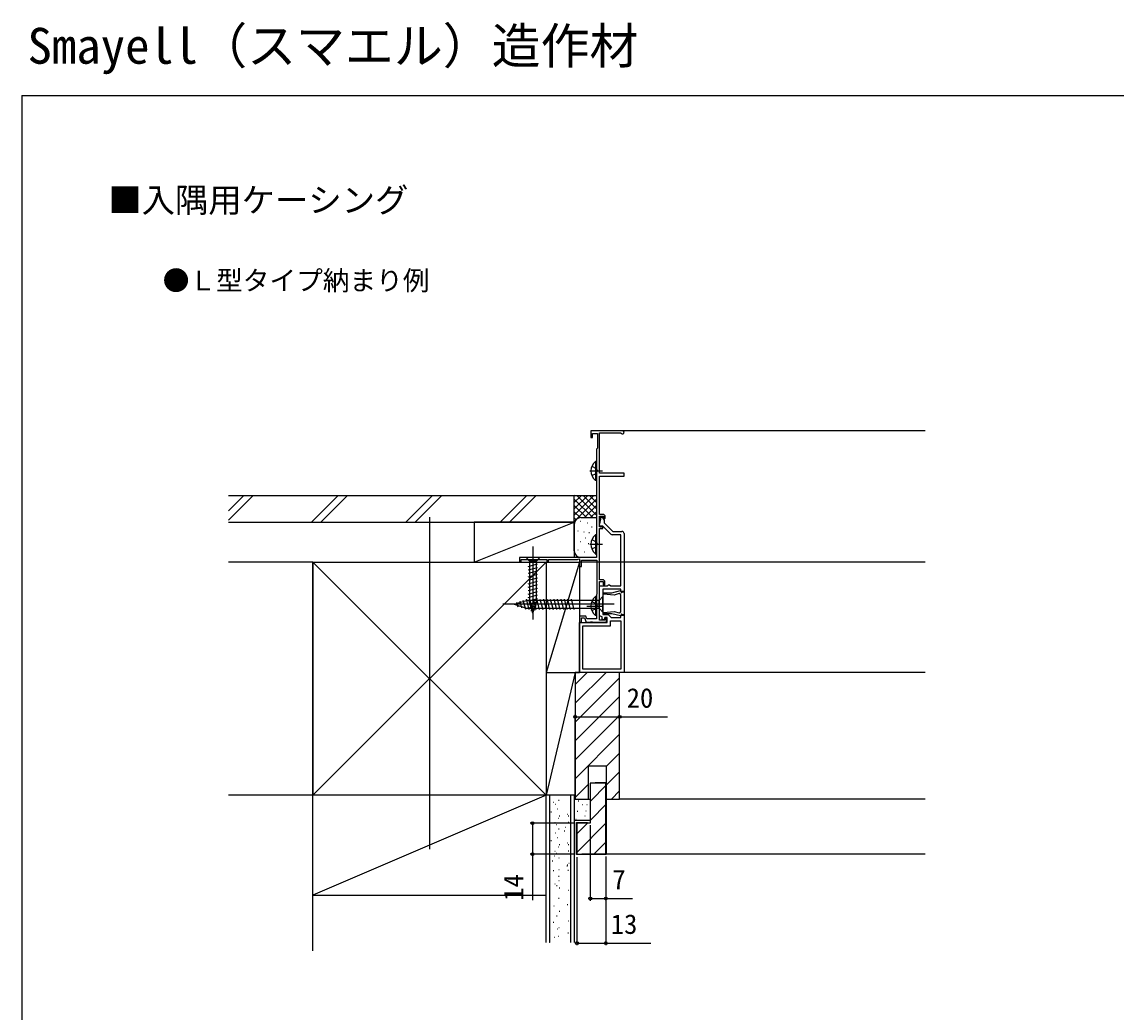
# Model space of a CAD drawing. Units: millimetres, scale not verified. Extents: x -525 to 525, y -784 to 780.
# Drawn here: x -524.9 to -32.6, y 333.9 to 779.6 of the extents above; entities that cross this region are included whole.
import ezdxf
from ezdxf.enums import TextEntityAlignment as Align

# ---------------------------------------------------------------- set-up
doc = ezdxf.new("R2010")
doc.units = ezdxf.units.MM
doc.header["$LTSCALE"] = 4
for name, color, linetype in [('0-1_USER1', 3, 'Continuous'), ('0-2_YKK_11E', 7, 'Continuous'), ('0-3_YKK_12', 2, 'Continuous'), ('0-4_YKK_13', 4, 'Continuous'), ('0-5_YKK_D', 6, 'Continuous'), ('0-6_YKK_ZWAK', 7, 'Continuous'), ('0-7_YSS_K', 3, 'Continuous'), ('0-8_YSS_KE', 3, 'Continuous')]:
    doc.layers.add(name, color=color, linetype=linetype)
doc.styles.add('ＭＳ ゴシック', font='')
doc.styles.get('ＭＳ ゴシック').set_extended_font_data('MS Gothic')

msp = doc.modelspace()

# ---------------------------------------------------------------- linework, layer by layer
at = {"layer": '0-2_YKK_11E'}
for points in [[(-254.688, 595.486), (-268.988, 595.486), (-268.988, 592.486), (-268.188, 592.486), (-268.188, 594.386), (-265.988, 594.386), (-265.988, 587.686), (-266.188, 587.486), (-266.388, 587.286)], [(-263.488, 557.886), (-264.988, 557.886), (-264.988, 575.186), (-253.988, 575.186), (-253.988, 576.486), (-264.988, 576.486), (-264.988, 594.586), (-255.554, 594.586), (-255.294, 594.436)], [(-266.388, 587.286), (-266.388, 538.486), (-300.988, 538.486), (-300.988, 536.486), (-300.288, 536.486), (-300.288, 537.586), (-288.688, 537.586), (-288.688, 536.486), (-287.988, 536.486), (-287.988, 537.586), (-274.888, 537.586), (-274.288, 537.932), (-273.988, 537.759), (-273.988, 534.486), (-273.188, 534.486), (-273.188, 537.386), (-266.188, 537.386), (-266.188, 521.986), (-266.388, 521.786), (-266.388, 510.886), (-270.746, 510.886), (-271.219, 512.186), (-273.988, 512.186), (-273.988, 509.486), (-273.188, 509.486), (-273.188, 511.386), (-271.779, 511.386), (-271.088, 509.486), (-269.146, 509.486), (-268.962, 509.606), (-268.413, 509.606), (-268.229, 509.486), (-261.888, 509.486), (-261.888, 511.286), (-262.588, 511.286), (-262.588, 510.386), (-264.988, 510.386), (-264.988, 527.686), (-263.388, 527.686), (-263.388, 526.286)], [(-263.588, 528.486), (-264.988, 528.486), (-264.988, 551.586), (-263.488, 551.586), (-263.488, 552.386), (-264.988, 552.386), (-264.988, 557.086), (-263.288, 557.086), (-263.288, 556.486), (-262.788, 555.986), (-262.488, 556.286), (-262.488, 556.886)], [(-260.002, 549.079), (-263.609, 552.687), (-264.688, 552.687), (-264.988, 552.987), (-264.983, 553.039), (-264.488, 555.848), (-264.488, 556.687), (-263.788, 556.687), (-262.988, 555.301), (-262.988, 554.187), (-259.088, 550.287), (-254.989, 550.287)], [(-253.989, 549.282), (-253.989, 523.287), (-255.388, 523.287), (-255.388, 524.287), (-263.489, 524.287), (-263.489, 512.887), (-261.188, 512.887), (-259.788, 511.487), (-255.388, 511.487), (-255.388, 512.587), (-253.988, 512.587), (-253.988, 486.787), (-273.988, 486.787), (-273.988, 509.287), (-261.588, 509.287), (-261.588, 511.487), (-262.588, 511.487), (-262.952, 510.487), (-263.799, 510.795), (-263.838, 511.341), (-263.877, 511.888), (-264.989, 512.292), (-264.989, 525.787), (-261.489, 525.787), (-260.989, 526.287), (-260.489, 526.287), (-259.989, 525.787), (-255.489, 525.787), (-255.489, 548.787), (-259.295, 548.787)], [(-263.388, 526.286), (-262.588, 526.286), (-262.588, 527.486)]]:
    msp.add_lwpolyline(points, dxfattribs=at)
for points in [[(-253.987, 523.086), (-253.987, 512.786), (-254.687, 512.786), (-255.222, 513.094), (-255.472, 512.905), (-255.365, 512.486), (-255.642, 512.213), (-259.459, 513.236), (-263.274, 513.236), (-263.299, 513.809), (-258.524, 514.227), (-256.21, 513.607), (-255.487, 514.025), (-255.487, 521.846), (-256.21, 522.264), (-258.524, 521.644), (-263.299, 522.062), (-263.274, 522.636), (-259.459, 522.636), (-255.642, 523.658), (-255.365, 523.385), (-255.472, 522.966), (-255.222, 522.777), (-254.687, 523.086)], [(-255.488, 509.987), (-255.488, 488.287), (-272.488, 488.287), (-272.488, 507.787), (-260.088, 507.787), (-260.088, 509.987)]]:
    msp.add_lwpolyline(points, close=True, dxfattribs=at)
for centre, radius, start, end in [((-254.688, 594.786), 0.7, 210, 89.99999), ((-263.488, 556.886), 1, 0.00001, 89.99999), ((-259.295, 549.787), 1, 225, 269.99999), ((-254.991, 549.285), 1.002, 359.88268, 89.88266), ((-263.588, 527.486), 1, 0.00001, 89.99999)]:
    msp.add_arc(centre, radius, start, end, dxfattribs=at)
at = {"layer": '0-3_YKK_12'}
for p, q in [((-118.49, 595.486), (-254.689, 595.486)), ((-341.508, 556.655), (-341.508, 407.201)), ((-264.492, 552.386), (-264.492, 552.085)), ((-118.49, 536.486), (-273.99, 536.486)), ((-118.49, 486.786), (-254.287, 486.787)), ((-118.49, 429.786), (-255.988, 429.786)), ((-118.49, 404.986), (-272.969, 404.986))]:
    msp.add_line(p, q, dxfattribs=at)
at = {"layer": '0-4_YKK_13'}
for p, q in [((-266.896, 581.737), (-266.896, 573.237)), ((-266.388, 581.737), (-266.896, 581.737)), ((-266.388, 581.737), (-266.388, 573.237)), ((-269.345, 577.487), (-263.667, 577.487)), ((-266.388, 579.487), (-266.388, 575.487)), ((-266.388, 573.237), (-266.896, 573.237)), ((-266.896, 548.736), (-266.896, 540.236)), ((-266.388, 548.736), (-266.896, 548.736)), ((-266.388, 548.736), (-266.388, 540.236)), ((-266.388, 546.486), (-266.388, 542.486)), ((-294.989, 543.487), (-294.989, 510.574)), ((-269.345, 544.486), (-263.667, 544.486)), ((-291.889, 538.487), (-298.089, 538.487)), ((-298.089, 538.487), (-296.539, 536.937)), ((-296.539, 536.937), (-296.539, 518.403)), ((-293.439, 536.937), (-296.539, 536.937)), ((-291.889, 538.487), (-293.439, 536.937)), ((-293.439, 518.403), (-293.439, 536.937)), ((-266.388, 540.236), (-266.896, 540.236)), ((-297.089, 534.51), (-292.889, 535.636)), ((-297.089, 532.957), (-292.889, 534.083)), ((-297.089, 531.404), (-292.889, 532.53)), ((-297.089, 529.851), (-292.889, 530.977)), ((-297.089, 528.299), (-292.889, 529.424)), ((-297.089, 526.746), (-292.889, 527.871)), ((-297.089, 525.193), (-292.889, 526.318)), ((-297.089, 523.64), (-292.889, 524.765)), ((-297.089, 522.087), (-292.889, 523.212)), ((-258.489, 517.487), (-308.489, 517.487)), ((-303.489, 517.487), (-297.939, 519.237)), ((-303.489, 517.487), (-297.939, 515.737)), ((-302.342, 518.425), (-301.793, 516.375)), ((-300.91, 518.876), (-300.097, 515.84)), ((-299.478, 519.328), (-298.4, 515.305)), ((-298.046, 519.779), (-296.816, 515.187)), ((-265.239, 519.237), (-297.939, 519.237)), ((-297.089, 520.534), (-292.889, 521.659)), ((-297.089, 518.981), (-292.889, 520.106)), ((-296.83, 517.497), (-292.889, 518.554)), ((-294.989, 513.487), (-296.539, 518.403)), ((-296.495, 519.787), (-295.263, 515.187)), ((-296.379, 516.065), (-293.343, 516.879)), ((-294.989, 513.487), (-293.439, 518.403)), ((-294.942, 519.787), (-293.71, 515.187)), ((-293.39, 519.787), (-292.157, 515.187)), ((-291.837, 519.787), (-290.604, 515.187)), ((-290.284, 519.787), (-289.051, 515.187)), ((-288.731, 519.787), (-287.498, 515.187)), ((-287.178, 519.787), (-285.945, 515.187)), ((-285.625, 519.787), (-284.392, 515.187)), ((-284.072, 519.787), (-282.839, 515.187)), ((-282.519, 519.787), (-281.287, 515.187)), ((-280.966, 519.787), (-279.734, 515.187)), ((-279.413, 519.787), (-278.181, 515.187)), ((-277.86, 519.787), (-276.628, 515.187)), ((-266.896, 520.937), (-266.896, 512.437)), ((-266.387, 520.937), (-266.896, 520.937)), ((-266.387, 520.937), (-266.387, 512.437)), ((-266.387, 518.687), (-266.387, 514.687)), ((-263.489, 520.987), (-265.239, 519.237)), ((-265.239, 515.737), (-265.239, 519.237)), ((-263.489, 513.987), (-263.489, 520.987)), ((-297.939, 515.737), (-265.239, 515.737)), ((-295.927, 514.634), (-293.878, 515.183)), ((-270.799, 516.687), (-263.667, 516.687)), ((-266.387, 512.437), (-266.896, 512.437)), ((-263.489, 513.987), (-265.239, 515.737))]:
    msp.add_line(p, q, dxfattribs=at)
for points in [[(-268.484, 579.562), (-266.577, 578.632), (-265.968, 577.487)], [(-268.484, 575.412), (-266.577, 576.342), (-265.968, 577.487)], [(-268.484, 546.561), (-266.577, 545.631), (-265.968, 544.486)], [(-268.484, 542.411), (-266.577, 543.341), (-265.968, 544.486)], [(-268.484, 518.762), (-266.577, 517.832), (-265.968, 516.687)], [(-268.484, 514.612), (-266.577, 515.542), (-265.968, 516.687)]]:
    msp.add_lwpolyline(points, dxfattribs=at)
for centre in [(-263.356, 577.487), (-263.356, 544.486), (-263.356, 516.687)]:
    msp.add_arc(centre, 5.531, 129.79413, 230.20587, dxfattribs=at)
at = {"layer": '0-5_YKK_D'}
for p, q in [((-275.988, 430.786), (-275.988, 467.786)), ((-255.988, 430.786), (-255.988, 467.786)), ((-276.188, 418.986), (-296.188, 418.986)), ((-269.188, 417.986), (-269.188, 383.986)), ((-276.188, 404.986), (-296.188, 404.986)), ((-275.188, 403.686), (-275.188, 363.986)), ((-262.188, 403.986), (-262.188, 383.986)), ((-262.188, 403.686), (-262.188, 363.986))]:
    msp.add_line(p, q, dxfattribs=at)
for points in [[(-275.988, 466.786), (-255.988, 466.786), (-234.484, 466.786)], [(-295.188, 418.986), (-295.188, 404.986), (-295.188, 384.368)], [(-269.188, 384.986), (-262.188, 384.986), (-250.161, 384.986)], [(-275.188, 364.986), (-262.188, 364.986), (-241.911, 364.986)]]:
    msp.add_lwpolyline(points, dxfattribs=at)
for centre in [(-275.988, 466.786), (-255.988, 466.786), (-295.188, 418.986), (-295.188, 404.986), (-269.188, 384.986), (-262.188, 384.986), (-275.188, 364.986), (-262.188, 364.986)]:
    msp.add_circle(centre, 0.637, dxfattribs=at)
at = {"layer": '0-6_YKK_ZWAK'}
for q in [(-524.9, -783.5), (525.1, 746.5)]:
    msp.add_line((-524.9, 746.5), q, dxfattribs=at)
at = {"layer": '0-7_YSS_K'}
for p, q in [((-431.99, 559.519), (-425.023, 566.486)), ((-431.99, 555.276), (-420.781, 566.486)), ((-394.597, 554.486), (-382.597, 566.486)), ((-390.354, 554.486), (-378.354, 566.486)), ((-352.17, 554.486), (-340.17, 566.486)), ((-347.928, 554.486), (-335.928, 566.486)), ((-309.744, 554.486), (-297.744, 566.486)), ((-305.501, 554.486), (-293.501, 566.486)), ((-276.391, 566.486), (-266.391, 566.486)), ((-276.391, 554.486), (-276.391, 566.486)), ((-267.533, 566.486), (-276.391, 557.628)), ((-270.362, 566.486), (-276.391, 560.457)), ((-273.19, 566.486), (-276.391, 563.285)), ((-276.019, 566.486), (-276.391, 566.114)), ((-276.39, 566.484), (-266.39, 566.484)), ((-276.39, 553.484), (-276.39, 566.484)), ((-267.532, 566.484), (-276.39, 557.626)), ((-270.361, 566.484), (-276.39, 560.455)), ((-273.189, 566.484), (-276.39, 563.283)), ((-276.018, 566.484), (-276.39, 566.111)), ((-266.391, 557.628), (-275.249, 566.486)), ((-266.39, 557.626), (-275.248, 566.484)), ((-266.391, 560.457), (-272.421, 566.486)), ((-266.39, 560.455), (-272.42, 566.484)), ((-266.391, 563.285), (-269.592, 566.486)), ((-266.39, 563.283), (-269.591, 566.484)), ((-266.391, 566.114), (-266.764, 566.486)), ((-266.39, 566.111), (-266.763, 566.484)), ((-266.391, 564.8), (-276.391, 554.8)), ((-268.077, 556.486), (-276.391, 564.8)), ((-270.906, 556.486), (-276.391, 561.971)), ((-266.39, 564.798), (-276.39, 554.798)), ((-268.076, 556.484), (-276.39, 564.798)), ((-270.905, 556.484), (-276.39, 561.969)), ((-266.391, 561.971), (-271.876, 556.486)), ((-266.39, 561.969), (-271.875, 556.484)), ((-273.717, 556.468), (-276.391, 559.143)), ((-275.597, 555.52), (-276.391, 556.315)), ((-273.716, 556.466), (-276.39, 559.141)), ((-275.596, 555.518), (-276.39, 556.312)), ((-273.391, 556.486), (-266.391, 556.486)), ((-273.39, 556.484), (-266.39, 556.484)), ((-266.391, 559.143), (-269.066, 556.468)), ((-266.39, 559.141), (-269.065, 556.466)), ((-276.391, 554.486), (-321.391, 554.486)), ((-276.391, 541.486), (-276.391, 553.486)), ((-276.39, 541.484), (-276.39, 553.484)), ((-273.586, 554.658), (-273.786, 554.658)), ((-273.585, 554.656), (-273.785, 554.656)), ((-270.248, 553.991), (-270.448, 553.991)), ((-270.247, 553.989), (-270.447, 553.989)), ((-268.392, 552.16), (-268.592, 552.16)), ((-268.391, 552.158), (-268.591, 552.158)), ((-274.588, 550.319), (-274.787, 550.319)), ((-274.587, 550.317), (-274.787, 550.317)), ((-271.917, 549.985), (-272.117, 549.985)), ((-271.916, 549.983), (-272.116, 549.983)), ((-271.314, 547.192), (-271.514, 547.192)), ((-271.313, 547.19), (-271.513, 547.19)), ((-269.58, 549.651), (-269.78, 549.651)), ((-269.579, 549.649), (-269.779, 549.649)), ((-266.39, 548.436), (-266.899, 548.436)), ((-274.588, 541.804), (-274.787, 541.804)), ((-274.587, 541.802), (-274.787, 541.802)), ((-273.586, 545.645), (-273.786, 545.645)), ((-273.585, 545.643), (-273.785, 545.643)), ((-269.914, 544.644), (-270.114, 544.644)), ((-269.913, 544.642), (-270.113, 544.642)), ((-266.691, 538.486), (-273.391, 538.486)), ((-266.69, 538.484), (-273.39, 538.484)), ((-271.583, 540.972), (-271.783, 540.972)), ((-271.582, 540.97), (-271.782, 540.97)), ((-266.39, 539.936), (-266.899, 539.936)), ((-393.99, 536.486), (-431.99, 536.486)), ((-288.99, 536.486), (-393.99, 431.486)), ((-393.99, 536.486), (-273.99, 536.486)), ((-393.99, 386.486), (-393.99, 536.486)), ((-273.99, 536.486), (-288.99, 486.786)), ((-288.99, 536.486), (-288.99, 431.486)), ((-273.99, 536.486), (-273.99, 486.786)), ((-288.99, 486.786), (-273.99, 486.786)), ((-275.988, 481.398), (-270.601, 486.786)), ((-275.988, 472.913), (-262.115, 486.786)), ((-275.988, 464.428), (-255.988, 484.428)), ((-275.988, 455.943), (-255.988, 475.943)), ((-275.988, 447.457), (-255.988, 467.457)), ((-275.988, 438.972), (-255.988, 458.972)), ((-261.988, 444.487), (-255.988, 450.487)), ((-261.988, 436.002), (-255.988, 442.002)), ((-275.988, 430.487), (-269.988, 436.487)), ((-268.988, 429.002), (-261.988, 436.002)), ((-266.988, 436.986), (-266.988, 437.186)), ((-259.718, 429.786), (-255.988, 433.516)), ((-393.99, 431.486), (-431.99, 431.486)), ((-288.99, 431.486), (-393.99, 431.486)), ((-288.99, 386.486), (-288.99, 431.486)), ((-275.988, 431.486), (-288.99, 431.486)), ((-287.49, 431.486), (-287.49, 365.204)), ((-283.267, 429.193), (-283.467, 429.193)), ((-277.99, 365.204), (-277.99, 431.486)), ((-276.49, 431.486), (-276.49, 365.204)), ((-276.49, 429.786), (-275.988, 429.786)), ((-274.419, 428.864), (-274.619, 428.864)), ((-269.988, 429.786), (-269.188, 429.786)), ((-286.702, 423.947), (-286.902, 423.947)), ((-285.611, 428.218), (-285.811, 428.218)), ((-284.837, 427.399), (-285.037, 427.399)), ((-283.743, 425.268), (-283.943, 425.268)), ((-274.867, 424.267), (-275.067, 424.267)), ((-272.701, 427.221), (-272.901, 427.221)), ((-270.991, 424.422), (-271.191, 424.422)), ((-270.6, 427.155), (-270.8, 427.155)), ((-268.988, 420.516), (-261.988, 427.516)), ((-285.02, 419.093), (-285.22, 419.093)), ((-283.489, 421.077), (-283.689, 421.077)), ((-282.931, 422.128), (-283.131, 422.128)), ((-279.286, 422.801), (-279.486, 422.801)), ((-278.919, 422.096), (-279.119, 422.096)), ((-278.891, 419.18), (-279.091, 419.18)), ((-276.49, 420.286), (-269.188, 420.286)), ((-275.512, 420.594), (-275.712, 420.594)), ((-274.988, 406.031), (-261.988, 419.031)), ((-274.988, 414.516), (-270.518, 418.986)), ((-271.508, 422.083), (-271.708, 422.083)), ((-270.388, 418.986), (-270.388, 419.186)), ((-284.837, 414.496), (-285.037, 414.496)), ((-284.246, 418.273), (-284.446, 418.273)), ((-283.267, 416.29), (-283.467, 416.29)), ((-280.722, 415.315), (-280.922, 415.315)), ((-280.222, 416.983), (-280.422, 416.983)), ((-286.702, 411.044), (-286.902, 411.044)), ((-283.743, 412.365), (-283.943, 412.365)), ((-282.931, 409.225), (-283.131, 409.225)), ((-279.286, 409.898), (-279.486, 409.898)), ((-278.919, 409.193), (-279.119, 409.193)), ((-267.548, 404.986), (-261.988, 410.546)), ((-285.111, 404.08), (-285.311, 404.08)), ((-285.02, 406.189), (-285.22, 406.189)), ((-284.246, 405.37), (-284.446, 405.37)), ((-283.489, 408.174), (-283.689, 408.174)), ((-278.891, 406.277), (-279.091, 406.277)), ((-286.111, 401.919), (-286.311, 401.919)), ((-283.153, 403.24), (-283.353, 403.24)), ((-279.48, 399.66), (-279.68, 399.66)), ((-279.34, 400.1), (-279.54, 400.1)), ((-278.695, 400.773), (-278.895, 400.773)), ((-285.656, 397.467), (-285.856, 397.467)), ((-283.265, 394.95), (-283.465, 394.95)), ((-283.125, 397.978), (-283.325, 397.978)), ((-279.031, 397.633), (-279.231, 397.633)), ((-285.02, 391.45), (-285.22, 391.45)), ((-284.134, 390.689), (-284.334, 390.689)), ((-283.125, 393.044), (-283.325, 393.044)), ((-282.928, 389.68), (-283.128, 389.68)), ((-393.99, 361.511), (-393.99, 386.486)), ((-288.99, 365.204), (-288.99, 386.486)), ((-288.99, 365.204), (-288.99, 386.486)), ((-283.265, 385.082), (-283.465, 385.082)), ((-279.003, 388.67), (-279.203, 388.67)), ((-285.384, 381.546), (-285.584, 381.546)), ((-282.928, 379.138), (-283.128, 379.138)), ((-279.34, 382.166), (-279.54, 382.166)), ((-285.656, 374.277), (-285.856, 374.277)), ((-284.134, 377.12), (-284.334, 377.12)), ((-278.807, 374.877), (-279.007, 374.877)), ((-283.93, 371.188), (-284.13, 371.188)), ((-283.125, 371.849), (-283.325, 371.849)), ((-279.031, 369.382), (-279.231, 369.382)), ((-287.49, 365.204), (-287.69, 365.204)), ((-285.111, 367.462), (-285.311, 367.462)), ((-283.349, 367.924), (-283.549, 367.924))]:
    msp.add_line(p, q, dxfattribs=at)
for points in [[(-321.391, 536.486), (-276.391, 554.486), (-276.391, 538.486)], [(-321.391, 554.486), (-321.391, 536.486), (-276.391, 536.486)], [(-288.99, 431.486), (-393.99, 536.486), (-393.99, 431.486)], [(-275.988, 486.786), (-288.99, 431.486), (-393.99, 386.486), (-288.99, 386.486)], [(-266.988, 437.186), (-261.988, 437.186), (-261.988, 404.786), (-275.388, 404.786), (-275.388, 419.186), (-270.388, 419.186)]]:
    msp.add_lwpolyline(points, dxfattribs=at)
for centre, start, end in [((-273.391, 553.486), 90, 180), ((-273.39, 553.484), 90, 180), ((-273.391, 541.486), 180, 270), ((-273.39, 541.484), 180, 270)]:
    msp.add_arc(centre, 3, start, end, dxfattribs=at)
at = {"layer": '0-8_YSS_KE'}
msp.add_line((-431.99, 566.486), (-276.391, 566.486), dxfattribs=at)
msp.add_lwpolyline([(-431.99, 554.486), (-276.391, 554.486), (-276.391, 566.486)], dxfattribs=at)
for points in [[(-255.988, 429.786), (-255.988, 486.786), (-275.988, 486.786), (-275.988, 429.786), (-269.988, 429.786), (-269.988, 444.786), (-261.988, 444.786), (-261.988, 429.786)], [(-269.188, 418.986), (-275.188, 418.986), (-275.188, 404.986), (-262.188, 404.986), (-262.188, 436.986), (-269.188, 436.986)]]:
    msp.add_lwpolyline(points, close=True, dxfattribs=at)

# ---------------------------------------------------------------- texts
at = {"layer": '0-1_USER1', "style": 'ＭＳ ゴシック'}
for s, height, p in [('Smayell（スマエル）造作材', 16.13, (-522.362, 755.93)), ('■入隅用ケーシング', 11, (-486.053, 690.608)), ('●Ｌ型タイプ納まり例', 8.798, (-461.536, 656.159))]:
    msp.add_text(s, height=height, dxfattribs=at).set_placement(p, align=Align.BOTTOM_LEFT)
at = {"layer": '0-5_YKK_D', "style": 'ＭＳ ゴシック'}
for s, p in [('20', (-252.825, 468.286)), ('7', (-259.297, 386.486)), ('13', (-259.979, 366.486))]:
    msp.add_text(s, height=8.798, dxfattribs=at).set_placement(p, align=Align.BOTTOM_LEFT)
msp.add_text('14', height=8.798, rotation=90, dxfattribs=at).set_placement((-296.688, 384.027), align=Align.BOTTOM_LEFT)

doc.saveas('drawing.dxf')
